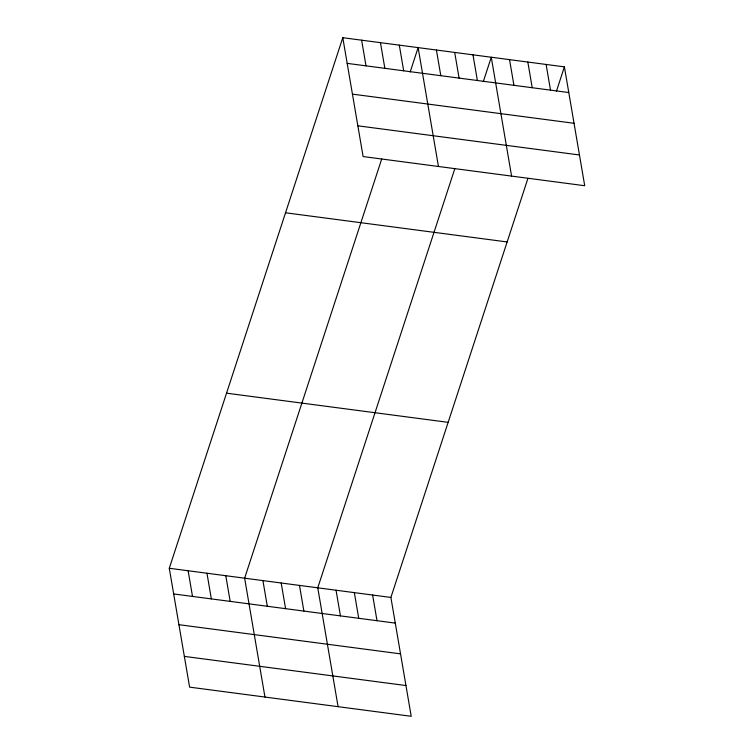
<?xml version="1.0" encoding="UTF-8"?>
<svg xmlns="http://www.w3.org/2000/svg" width="754" height="754" viewBox="0 0 754 754"><rect width="100%" height="100%" fill="white"/><g stroke="black" fill="none" stroke-linecap="round" stroke-linejoin="round"><path stroke-width="1.13" d="M527.96 178.283L390.892 597.441L411.213 716.3L189.603 687.139L169.282 568.271L342.787 37.7L564.397 66.861L584.718 185.729L363.108 156.559L342.787 37.7M381.703 159.037L244.635 578.186L264.956 697.054M410.157 72.026L418.131 47.615L438.451 166.483M454.832 168.66L317.764 587.809L338.084 706.677M483.286 81.649L491.269 57.238L511.58 176.106M556.414 91.272L564.397 66.861M347.179 63.374L568.78 92.535M352.429 94.127L574.039 123.288M357.848 125.814L579.458 154.975M285.53 212.788L507.14 241.949M226.539 393.183L448.149 422.344M169.282 568.271L390.892 597.441M173.674 593.945L395.284 623.106M178.934 624.698L400.544 653.859M184.344 656.385L405.954 685.546M546.113 64.458L550.505 90.131M527.828 62.054L532.22 87.728M509.544 59.651L513.936 85.315M472.984 54.835L477.367 80.508M454.7 52.431L459.092 78.096M436.415 50.018L440.807 75.692M399.3 45.136L403.682 70.81M380.459 42.658L384.851 68.331M361.628 40.179L366.01 65.852M372.617 595.029L377 620.702M354.333 592.625L358.716 618.299M336.048 590.222L340.44 615.886M299.479 585.406L303.871 611.079M281.195 583.002L285.587 608.676M262.92 580.589L267.302 606.263M225.795 575.707L230.187 601.381M206.964 573.229L211.346 598.902M188.123 570.75L192.515 596.423"/></g></svg>
